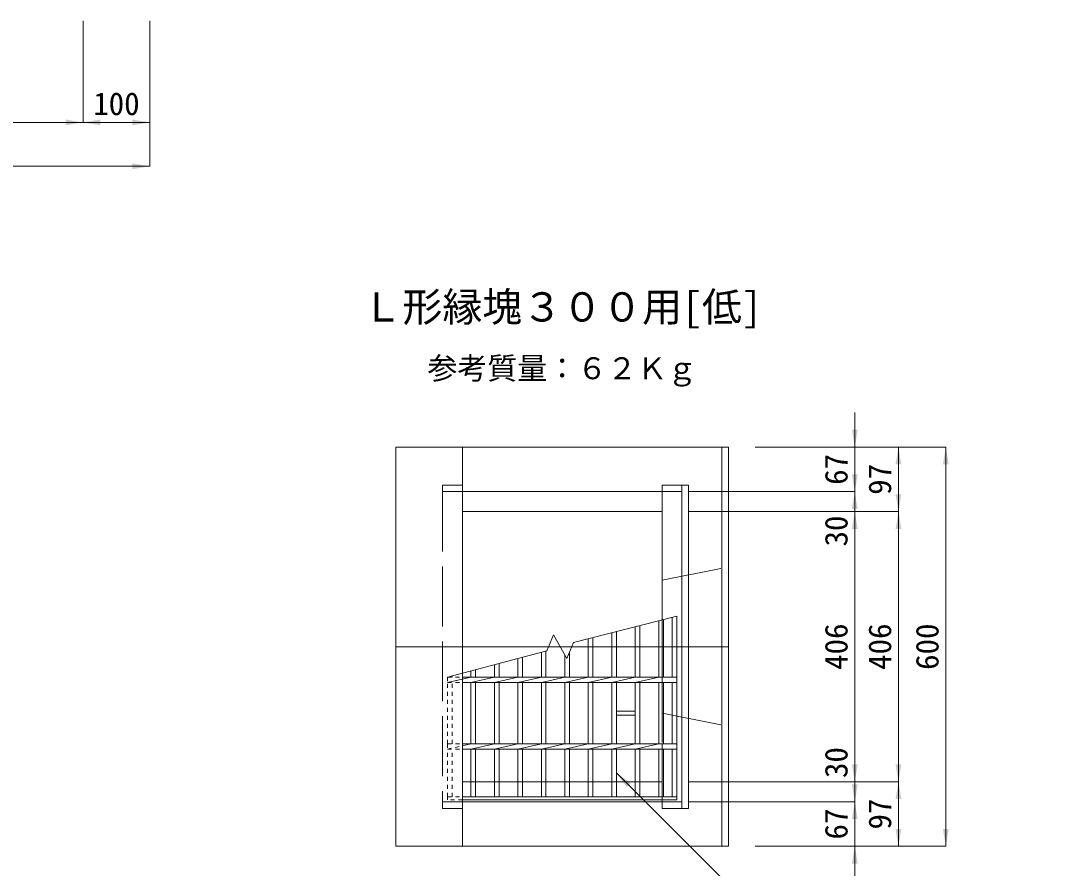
# Model space of a CAD drawing. Units: millimetres at full size. Extents: x 26939 to 38479, y -4931 to 4101.
# Drawn here: x 35650 to 37208, y -2322 to -1048 of the extents above; entities that cross this region are included whole.
import ezdxf
from ezdxf.enums import TextEntityAlignment as Align

# ---------------------------------------------------------------- set-up
doc = ezdxf.new("R2010")
doc.units = ezdxf.units.MM
doc.header["$LTSCALE"] = 15
doc.linetypes.add('DASHED', pattern=[7.5, 6, -1.5])
doc.linetypes.add('USER1', pattern=[0.8, 0.4, -0.4])
doc.layers.add('(0-0)', color=7, linetype='Continuous')
for name, color, linetype, lineweight in [('受枠', 3, 'DASHED', 9), ('寸法線', 7, 'Continuous', 9), ('補助線', 8, 'Continuous', 20), ('集水桝', 1, 'Continuous', 9), ('ｸﾞﾚｰﾁﾝｸﾞ', 7, 'USER1', 9)]:
    doc.layers.add(name, color=color, linetype=linetype, lineweight=lineweight)
doc.styles.add('ＭＳ ゴシック', font='')
doc.styles.get('ＭＳ ゴシック').set_extended_font_data('MS Gothic')

# ---------------------------------------------------------------- blocks, each defined once
blk = doc.blocks.new('filled_arrow')
at = {"color": 0, "linetype": 'Continuous', "lineweight": -2}
blk.add_solid([(7.5, 1.25), (0, 0), (7.5, -1.25)], dxfattribs=at)

msp = doc.modelspace()

# ---------------------------------------------------------------- linework, layer by layer
at = {"layer": '受枠'}
for p, q in [((36284.01, -1745.94), (36284.01, -1755.93)), ((36284.01, -1745.94), (36314.01, -1745.94)), ((36614.01, -1745.94), (36644.01, -1745.94)), ((36614.01, -1745.94), (36614.01, -1755.93)), ((36614.01, -1755.93), (36614.01, -1785.93)), ((36614.01, -1948.67), (36614.01, -2034.93)), ((36614.01, -2042.93), (36614.01, -2034.93)), ((36614.01, -2042.93), (36614.01, -2134.93)), ((36614.01, -2142.93), (36614.01, -2134.93)), ((36614.01, -2142.93), (36614.01, -2191.93)), ((36614.01, -2191.93), (36614.01, -2214.43)), ((36284.01, -2221.93), (36284.01, -2231.93)), ((36614.01, -2214.43), (36614.01, -2218.93)), ((36614.01, -2221.93), (36614.01, -2231.93)), ((36284.01, -2231.93), (36314.01, -2231.93)), ((36614.01, -2231.93), (36644.01, -2231.93))]:
    msp.add_line(p, q, dxfattribs=at)
at = {"layer": '受枠', "lineweight": 15}
msp.add_line((36284.01, -1755.93), (36284.01, -2221.93), dxfattribs=at)
at = {"layer": '受枠', "linetype": 'Continuous'}
for p, q in [((36644.01, -1745.94), (36644.01, -1755.93)), ((36644.01, -1745.94), (36654.01, -1745.94)), ((36654.01, -1745.94), (36654.01, -2231.93)), ((36614.01, -1785.93), (36614.01, -1948.67)), ((36614.01, -2218.93), (36614.01, -2221.93)), ((36644.01, -2221.93), (36644.01, -2231.93)), ((36644.01, -2231.93), (36654.01, -2231.93))]:
    msp.add_line(p, q, dxfattribs=at)
at = {"layer": '受枠', "linetype": 'Continuous', "lineweight": 15}
msp.add_line((36644.01, -1755.93), (36644.01, -2221.93), dxfattribs=at)
at = {"layer": '寸法線'}
for p, q in [((35744.25, -1048.16), (35744.25, -1200.95)), ((35744.25, -1048.16), (35744.25, -1200.95)), ((35844.25, -1048.16), (35844.25, -1200.95)), ((35844.25, -1048.16), (35844.25, -1266.94)), ((35444.25, -1200.95), (35744.25, -1200.95)), ((35744.25, -1200.95), (35844.25, -1200.95)), ((35344.25, -1266.94), (35844.25, -1266.94)), ((36903.71, -1807.93), (36903.71, -1636.93)), ((36754.01, -1688.93), (36903.71, -1688.93)), ((36754.01, -1688.93), (36969.28, -1688.93)), ((36754.01, -1688.93), (37040.45, -1688.93)), ((36969.28, -1785.93), (36969.28, -1688.93)), ((37040.45, -2288.93), (37040.45, -1688.93)), ((36903.71, -1837.93), (36903.71, -1703.93)), ((36654.01, -1755.93), (36903.71, -1755.93)), ((36654.01, -1755.93), (36903.71, -1755.93)), ((36654.01, -1785.93), (36903.71, -1785.93)), ((36654.01, -1785.93), (36903.71, -1785.93)), ((36654.01, -1785.93), (36969.28, -1785.93)), ((36654.01, -1785.93), (36969.28, -1785.93)), ((36903.71, -2191.93), (36903.71, -1785.93)), ((36969.28, -2191.93), (36969.28, -1785.93)), ((36903.71, -2273.93), (36903.71, -2139.93)), ((36903.71, -2340.93), (36903.71, -2169.93)), ((36654.01, -2191.93), (36903.71, -2191.93)), ((36654.01, -2191.93), (36903.71, -2191.93)), ((36654.01, -2191.93), (36969.28, -2191.93)), ((36654.01, -2191.93), (36969.28, -2191.93)), ((36969.28, -2288.93), (36969.28, -2191.93)), ((36654.01, -2221.93), (36903.71, -2221.93)), ((36654.01, -2221.93), (36903.71, -2221.93)), ((36754.01, -2288.93), (36903.71, -2288.93)), ((36754.01, -2288.93), (36969.28, -2288.93)), ((36754.01, -2288.93), (37040.45, -2288.93))]:
    msp.add_line(p, q, dxfattribs=at)
msp.add_lwpolyline([(36545.61, -2178.68), (36858.66, -2491.74), (36865.86, -2491.74), (37207.93, -2491.74)], dxfattribs=at)
at = {"layer": '補助線'}
msp.add_line((36214.01, -1988.93), (36714.01, -1988.93), dxfattribs=at)
at = {"layer": '集水桝', "lineweight": 20}
for p, q in [((36214.01, -1688.93), (36714.01, -1688.93)), ((36214.01, -1688.93), (36214.01, -2288.93)), ((36714.01, -1688.93), (36714.01, -2288.93)), ((36214.01, -2288.93), (36714.01, -2288.93))]:
    msp.add_line(p, q, dxfattribs=at)
at = {"layer": '集水桝', "lineweight": 15}
for p, q in [((36314.01, -1688.93), (36314.01, -2288.93)), ((36314.01, -1755.93), (36644.01, -1755.93)), ((36314.01, -2221.93), (36644.01, -2221.93))]:
    msp.add_line(p, q, dxfattribs=at)
at = {"layer": '集水桝', "color": 4, "lineweight": 5}
msp.add_line((36704.02, -1688.93), (36704.02, -2288.93), dxfattribs=at)
at = {"layer": '集水桝', "linetype": 'DASHED', "lineweight": 15}
for p, q in [((36284.01, -1755.93), (36314.01, -1755.93)), ((36614.01, -1888.93), (36714.01, -1868.93)), ((36614.01, -2088.93), (36714.01, -2108.93)), ((36284.01, -2221.93), (36314.01, -2221.93))]:
    msp.add_line(p, q, dxfattribs=at)
at = {"layer": '集水桝'}
for p, q in [((36314.01, -1785.93), (36614.01, -1785.93)), ((36314.01, -2191.93), (36326.81, -2191.93)), ((36333.81, -2191.93), (36362.11, -2191.93)), ((36369.11, -2191.93), (36397.41, -2191.93)), ((36404.41, -2191.93), (36432.71, -2191.93)), ((36439.71, -2191.93), (36468.01, -2191.93)), ((36475.01, -2191.93), (36503.31, -2191.93)), ((36510.31, -2191.93), (36538.61, -2191.93)), ((36545.61, -2191.93), (36573.91, -2191.93)), ((36580.91, -2191.93), (36609.21, -2191.93))]:
    msp.add_line(p, q, dxfattribs=at)
at = {"layer": '集水桝', "linetype": 'DASHED'}
for p, q in [((36326.81, -2191.93), (36333.81, -2191.93)), ((36362.11, -2191.93), (36369.11, -2191.93)), ((36397.41, -2191.93), (36404.41, -2191.93)), ((36432.71, -2191.93), (36439.71, -2191.93)), ((36468.01, -2191.93), (36475.01, -2191.93)), ((36503.31, -2191.93), (36510.31, -2191.93)), ((36538.61, -2191.93), (36545.61, -2191.93)), ((36573.91, -2191.93), (36580.91, -2191.93)), ((36609.21, -2191.93), (36614.01, -2191.93))]:
    msp.add_line(p, q, dxfattribs=at)
at = {"layer": 'ｸﾞﾚｰﾁﾝｸﾞ', "linetype": 'Continuous', "lineweight": 5}
for p, q in [((36481.08, -1982.53), (36636.51, -1942.93)), ((36629.51, -1988.93), (36629.51, -1944.72)), ((36636.51, -1988.93), (36636.51, -1942.93)), ((36573.91, -1988.93), (36573.91, -1958.88)), ((36580.91, -1988.93), (36580.91, -1957.1)), ((36609.21, -1988.93), (36609.21, -1949.89)), ((36616.21, -1988.93), (36616.21, -1948.11)), ((36441.08, -1995.33), (36451.08, -1971.13)), ((36451.08, -1971.13), (36471.08, -2006.73)), ((36503.31, -1988.93), (36503.31, -1976.87)), ((36510.31, -1988.93), (36510.31, -1975.09)), ((36538.61, -1988.93), (36538.61, -1967.88)), ((36545.61, -1988.93), (36545.61, -1966.09)), ((36471.08, -2006.73), (36481.08, -1982.53)), ((36503.31, -2034.93), (36503.31, -1988.93)), ((36510.31, -2034.93), (36510.31, -1988.93)), ((36538.61, -2034.93), (36538.61, -1988.93)), ((36545.61, -2034.93), (36545.61, -1988.93)), ((36573.91, -2034.93), (36573.91, -1988.93)), ((36580.91, -2034.93), (36580.91, -1988.93)), ((36609.21, -2034.93), (36609.21, -1988.93)), ((36616.21, -2034.93), (36616.21, -1988.93)), ((36629.51, -2034.93), (36629.51, -1988.93)), ((36636.51, -2034.93), (36636.51, -1988.93)), ((36291.51, -2034.93), (36441.08, -1995.33)), ((36397.41, -2034.93), (36397.41, -2006.89)), ((36404.41, -2034.93), (36404.41, -2005.04)), ((36432.71, -2034.93), (36432.71, -1997.55)), ((36439.71, -2034.93), (36439.71, -1995.69)), ((36468.01, -2034.93), (36468.01, -2001.28)), ((36475.01, -2034.93), (36475.01, -1997.21)), ((36333.81, -2034.93), (36333.81, -2023.73)), ((36362.11, -2034.93), (36362.11, -2016.24)), ((36369.11, -2034.93), (36369.11, -2014.39)), ((36291.51, -2042.93), (36326.81, -2034.93)), ((36314.01, -2037.84), (36326.81, -2034.93)), ((36314.01, -2034.93), (36636.51, -2034.93)), ((36326.81, -2034.93), (36326.81, -2025.59)), ((36326.81, -2042.93), (36362.11, -2034.93)), ((36326.81, -2042.93), (36362.11, -2034.93)), ((36362.11, -2042.93), (36397.41, -2034.93)), ((36362.11, -2042.93), (36397.41, -2034.93)), ((36397.41, -2042.93), (36432.71, -2034.93)), ((36397.41, -2042.93), (36432.71, -2034.93)), ((36432.71, -2042.93), (36468.01, -2034.93)), ((36432.71, -2042.93), (36468.01, -2034.93)), ((36468.01, -2042.93), (36503.31, -2034.93)), ((36468.01, -2042.93), (36503.31, -2034.93)), ((36503.31, -2042.93), (36538.61, -2034.93)), ((36503.31, -2042.93), (36538.61, -2034.93)), ((36538.61, -2042.93), (36573.91, -2034.93)), ((36538.61, -2042.93), (36573.91, -2034.93)), ((36573.91, -2042.93), (36609.21, -2034.93)), ((36573.91, -2042.93), (36609.21, -2034.93)), ((36636.51, -2034.93), (36636.51, -2042.93)), ((36314.01, -2042.93), (36636.51, -2042.93)), ((36326.81, -2134.93), (36326.81, -2042.93)), ((36333.81, -2134.93), (36333.81, -2042.93)), ((36362.11, -2134.93), (36362.11, -2042.93)), ((36369.11, -2134.93), (36369.11, -2042.93)), ((36397.41, -2134.93), (36397.41, -2042.93)), ((36404.41, -2134.93), (36404.41, -2042.93)), ((36432.71, -2134.93), (36432.71, -2042.93)), ((36439.71, -2134.93), (36439.71, -2042.93)), ((36468.01, -2134.93), (36468.01, -2042.93)), ((36475.01, -2134.93), (36475.01, -2042.93)), ((36503.31, -2134.93), (36503.31, -2042.93)), ((36510.31, -2134.93), (36510.31, -2042.93)), ((36538.61, -2134.93), (36538.61, -2042.93)), ((36545.61, -2134.93), (36545.61, -2042.93)), ((36573.91, -2134.93), (36573.91, -2042.93)), ((36580.91, -2134.93), (36580.91, -2042.93)), ((36609.21, -2134.93), (36609.21, -2042.93)), ((36616.21, -2134.93), (36616.21, -2042.93)), ((36629.51, -2134.93), (36629.51, -2042.93)), ((36636.51, -2134.93), (36636.51, -2042.93)), ((36545.61, -2085.93), (36573.91, -2085.93)), ((36545.61, -2091.93), (36573.91, -2091.93)), ((36314.01, -2137.84), (36326.81, -2134.93)), ((36314.01, -2134.93), (36636.51, -2134.93)), ((36314.01, -2142.93), (36636.51, -2142.93)), ((36326.81, -2142.93), (36362.11, -2134.93)), ((36326.81, -2214.43), (36326.81, -2142.93)), ((36333.81, -2214.43), (36333.81, -2142.93)), ((36362.11, -2142.93), (36397.41, -2134.93)), ((36362.11, -2214.43), (36362.11, -2142.93)), ((36369.11, -2214.43), (36369.11, -2142.93)), ((36397.41, -2142.93), (36432.71, -2134.93)), ((36397.41, -2214.43), (36397.41, -2142.93)), ((36404.41, -2214.43), (36404.41, -2142.93)), ((36432.71, -2142.93), (36468.01, -2134.93)), ((36432.71, -2214.43), (36432.71, -2142.93)), ((36439.71, -2214.43), (36439.71, -2142.93)), ((36468.01, -2142.93), (36503.31, -2134.93)), ((36468.01, -2214.43), (36468.01, -2142.93)), ((36475.01, -2214.43), (36475.01, -2142.93)), ((36503.31, -2142.93), (36538.61, -2134.93)), ((36503.31, -2214.43), (36503.31, -2142.93)), ((36510.31, -2214.43), (36510.31, -2142.93)), ((36538.61, -2142.93), (36573.91, -2134.93)), ((36538.61, -2214.43), (36538.61, -2142.93)), ((36545.61, -2214.43), (36545.61, -2142.93)), ((36573.91, -2142.93), (36609.21, -2134.93)), ((36573.91, -2214.43), (36573.91, -2142.93)), ((36580.91, -2214.43), (36580.91, -2142.93)), ((36609.21, -2214.43), (36609.21, -2142.93)), ((36616.21, -2214.43), (36616.21, -2142.93)), ((36629.51, -2214.43), (36629.51, -2142.93)), ((36636.51, -2134.93), (36636.51, -2142.93)), ((36636.51, -2214.43), (36636.51, -2142.93)), ((36314.01, -2214.43), (36636.51, -2214.43)), ((36636.51, -2218.93), (36314.01, -2218.93)), ((36636.51, -2218.93), (36636.51, -2214.43))]:
    msp.add_line(p, q, dxfattribs=at)
at = {"layer": 'ｸﾞﾚｰﾁﾝｸﾞ', "lineweight": 5}
for p, q in [((36291.51, -2034.93), (36314.01, -2034.93)), ((36291.51, -2034.93), (36291.51, -2042.93)), ((36291.51, -2042.93), (36314.01, -2037.84)), ((36298.51, -2034.93), (36298.51, -2033.08)), ((36291.51, -2134.93), (36291.51, -2042.93)), ((36291.51, -2042.93), (36314.01, -2042.93)), ((36298.51, -2134.93), (36298.51, -2042.93)), ((36291.51, -2134.93), (36314.01, -2134.93)), ((36291.51, -2134.93), (36291.51, -2142.93)), ((36291.51, -2142.93), (36314.01, -2137.84)), ((36291.51, -2214.43), (36291.51, -2142.93)), ((36291.51, -2142.93), (36314.01, -2142.93)), ((36298.51, -2214.43), (36298.51, -2142.93)), ((36291.51, -2214.43), (36314.01, -2214.43)), ((36291.51, -2218.93), (36291.51, -2214.43)), ((36314.01, -2218.93), (36291.51, -2218.93))]:
    msp.add_line(p, q, dxfattribs=at)

# ---------------------------------------------------------------- block references
at = {"layer": '寸法線', "xscale": 3.47, "yscale": 3.47}
for p, rotation in [((35744.25, -1200.95), 180), ((35844.25, -1200.95), 180), ((35844.25, -1266.94), 180), ((36903.71, -1688.93), 90), ((36969.28, -1688.93), 270), ((37040.45, -1688.93), 270), ((36903.71, -1755.93), 90), ((36903.71, -1755.93), 270), ((36969.28, -1785.93), 90), ((36903.71, -1785.93), 270), ((36903.71, -1785.93), 270), ((36969.28, -1785.93), 270), ((36545.61, -2178.68), 315), ((36903.71, -2191.93), 90), ((36903.71, -2191.93), 90), ((36969.28, -2191.93), 90), ((36903.71, -2221.93), 90), ((36969.28, -2191.93), 270), ((36903.71, -2221.93), 270), ((36969.28, -2288.93), 90), ((37040.45, -2288.93), 90), ((36903.71, -2288.93), 270)]:
    msp.add_blockref('filled_arrow', p, dxfattribs=dict(at, rotation=rotation))
msp.add_blockref('filled_arrow', (35744.25, -1200.95), dxfattribs=at)

# ---------------------------------------------------------------- texts
at = {"layer": '(0-0)', "style": 'ＭＳ ゴシック'}
for s, height, p in [('Ｌ形縁塊３００用[低]', 43.99, (36464.01, -1513.48)), ('参考質量：６２Ｋｇ', 32.99, (36464.01, -1596.84))]:
    msp.add_text(s, height=height, dxfattribs=at).set_placement(p, align=Align.BOTTOM_CENTER)
at = {"layer": '寸法線', "style": 'ＭＳ ゴシック'}
msp.add_text('100', height=34.18, dxfattribs=at).set_placement((35794.25, -1172.95), align=Align.MIDDLE_CENTER)
for s, p in [('67', (36875.71, -1722.43)), ('97', (36941.28, -1737.43)), ('30', (36875.71, -1815.07)), ('406', (36875.71, -1988.93)), ('406', (36941.28, -1988.93)), ('600', (37012.45, -1988.93)), ('30', (36875.71, -2163.07)), ('97', (36941.28, -2240.43)), ('67', (36875.71, -2255.43))]:
    msp.add_text(s, height=34.18, rotation=90, dxfattribs=at).set_placement(p, align=Align.MIDDLE_CENTER)

doc.saveas('drawing.dxf')
